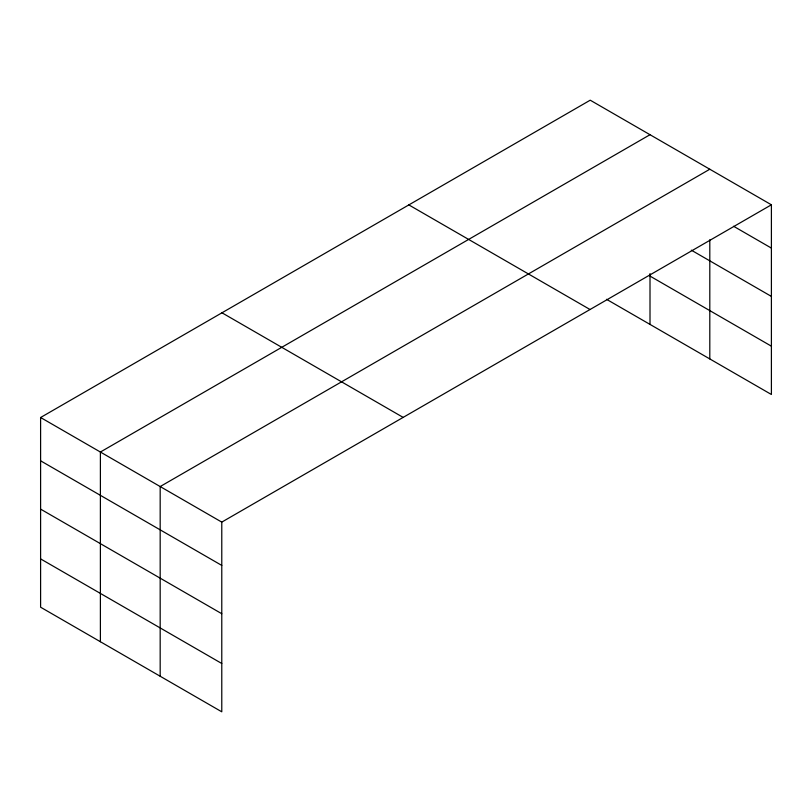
<?xml version="1.0" encoding="UTF-8"?>
<svg xmlns="http://www.w3.org/2000/svg" width="812" height="812" viewBox="0 0 812 812"><rect width="100%" height="100%" fill="white"/><g stroke="black" fill="none" stroke-linecap="round" stroke-linejoin="round"><path stroke-width="1.22" d="M771.4 204.797L590.222 100.191L40.6 417.51L40.6 607.203L221.777 711.809L221.777 522.116L771.4 204.797L771.4 394.49L606.523 299.303M650.006 134.711L100.394 452.03L100.394 641.724M709.8 169.231L160.177 486.55L160.177 676.244M733.571 226.254L771.4 248.096M691.316 250.167L771.4 296.41M650.006 276.09L771.4 346.176M408.842 204.908L590.03 309.514M221.97 312.793L403.158 417.398M40.6 417.51L221.777 522.116M40.6 460.81L221.777 565.416M40.6 509.124L221.777 613.73M40.6 558.9L221.777 663.495M709.8 239.784L709.8 358.924M650.006 273.603L650.006 324.404"/></g></svg>
